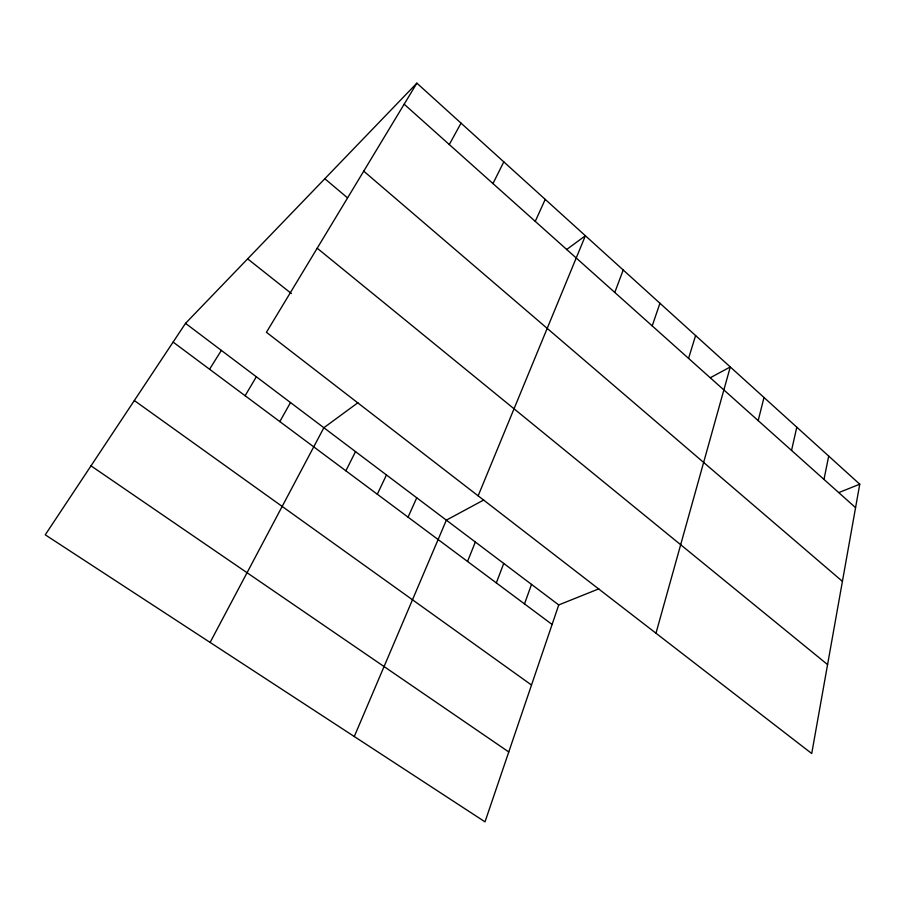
<?xml version="1.0" encoding="UTF-8"?>
<svg xmlns="http://www.w3.org/2000/svg" width="905" height="905" viewBox="0 0 905 905"><rect width="100%" height="100%" fill="white"/><g stroke="black" fill="none" stroke-linecap="round" stroke-linejoin="round"><path stroke-width="1.36" d="M859.75 484.198L811.717 753.526L266.432 332.293L416.877 83.147L859.75 484.198L838.935 492.546M823.991 479.435L828.697 456.075M791.547 450.43L796.785 427.183M758.186 420.621L764.001 397.487M655.978 633.217L730.278 366.966L710.436 377.668M688.558 358.391L695.606 335.563M598.805 588.861L558.736 604.936L485.012 821.853L45.25 534.821L185.525 323.356L416.877 83.147M652.211 325.902L659.937 303.254M524.504 603.907L531.518 584.404M614.789 292.451L623.206 269.995M496.325 582.911L503.734 563.442M467.534 561.462L475.351 542.027M478.145 495.827L585.388 235.753L566.507 249.61M354.285 736.523L446.369 520.149L483.756 499.979M408.053 517.14L416.741 497.807M535.251 221.363L545.229 199.383M377.306 494.232L386.469 474.955M492.965 183.568L503.802 161.859M345.88 470.815L355.518 451.606M210.118 642.426L323.866 427.726L357.894 402.748M449.287 144.54L461.041 123.137M279.826 421.594L290.505 402.555M245.108 395.734L256.341 376.785M209.553 369.229L221.363 350.393M90.998 465.849L508.768 751.965M134.325 400.542L531.518 685.028M173.104 342.079L552.095 624.461M185.525 323.356L558.736 604.936M247.642 258.853L291.387 293.537M317.202 248.208L827.577 664.587M324.816 178.726L347.52 197.856M363.731 171.158L842.419 581.361M404.162 104.199L855.564 507.648"/></g></svg>
